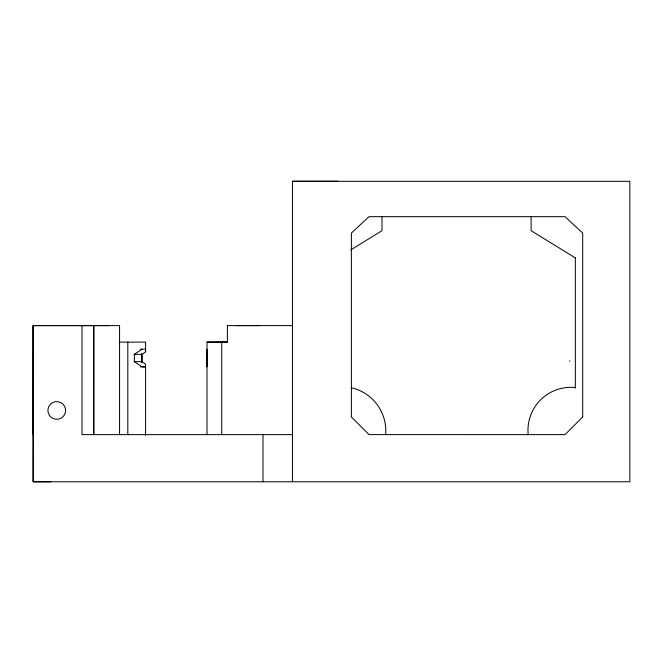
<?xml version="1.0" encoding="UTF-8"?>
<svg xmlns="http://www.w3.org/2000/svg" width="663" height="663" viewBox="0 0 663 663"><rect width="100%" height="100%" fill="white"/><g stroke="black" fill="none" stroke-linecap="round" stroke-linejoin="round"><path stroke-width="0.99" d="M33.266 325.608L33.15 481.777L50.827 481.786M81.988 325.608L81.98 434.63L292.458 434.63M119.564 434.63L119.564 325.608L33.15 325.608L33.15 481.777L629.85 481.777L629.842 181.306L292.449 181.322M127.81 434.63L127.81 342.108M133.943 354.357L142.205 354.357L145.578 351.771L145.578 342.108L119.216 342.108M207.005 366.863L207.005 364.932M207.005 349.177L207.005 365.056M221.74 434.63L221.74 341.975L227.392 341.975L227.392 325.608M262.996 481.786L262.996 434.638M531.121 216.362L531.113 230.699L575.327 257.899M142.031 349.177L134.382 354.357L134.382 361.683L141.94 366.796L145.578 366.863L140.457 366.863M350.818 249.893L382.012 230.674L382.012 216.32M337.782 181.214L292.449 181.214L292.458 481.777M207.005 434.63L207.005 342.108L221.74 341.975M569.442 361.062L569.981 361.062M108.898 325.608L33.15 325.608L33.15 434.63M227.285 325.608L292.458 325.608M236.467 325.608L259.863 325.608M207.005 342.108L227.633 342.108M140.457 349.177L145.578 349.177L145.578 351.771M133.943 361.683L142.205 361.683L145.578 364.269L145.578 435.392M575.343 257.857L575.351 388.17M142.205 354.357L142.205 361.683M141.609 353.487L141.609 362.802M528.187 434.679A42.938 42.938 0 0 1 575.335 387.557M351.489 387.78A44.322 44.322 0 0 1 385.659 434.621M93.773 325.608L93.765 434.63L93.773 325.608M582.702 416.936L565.017 434.621L369.059 434.613L351.39 416.936L351.382 233.053L369.059 216.668L565.017 216.677L582.694 233.061L582.702 416.944M50.521 416.687A8.843 8.843 0 0 0 65.305 412.717A8.843 8.843 0 0 0 54.482 401.894A8.843 8.843 0 0 0 50.521 416.687"/></g></svg>
